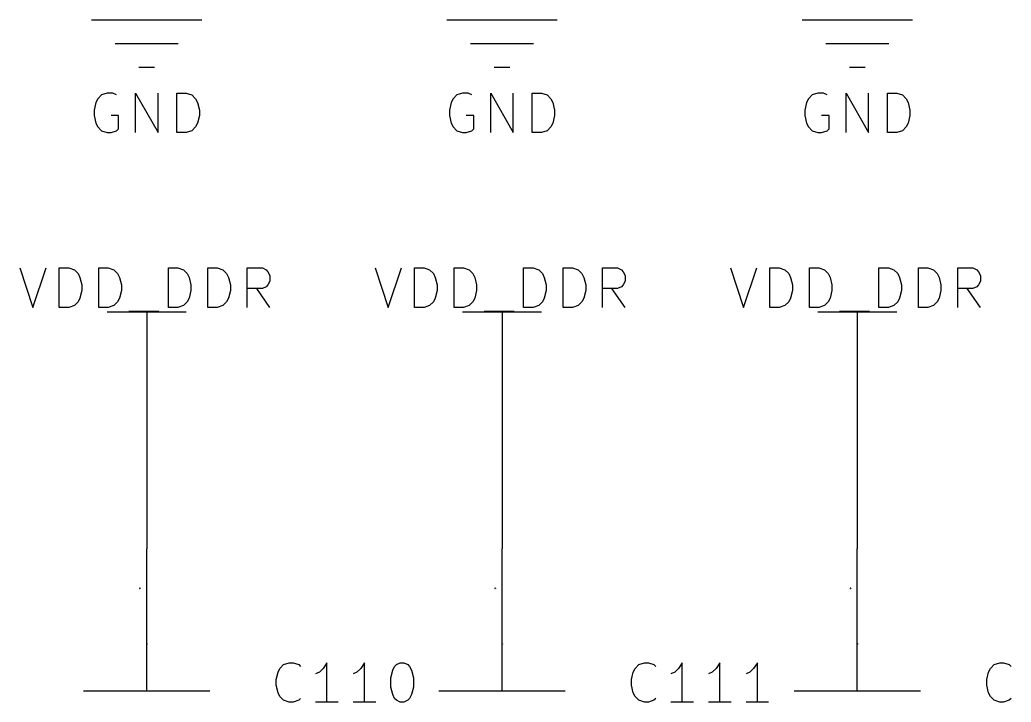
# Model space of a CAD drawing. Header units: millimetres. Extents: x 3 to 246, y -195 to -4.
# Drawn here: x 119.11 to 151, y -57 to -35.05 of the extents above; entities that cross this region are included whole.
import ezdxf

# ---------------------------------------------------------------- set-up
doc = ezdxf.new("R2010")
doc.units = ezdxf.units.MM
for name, color, linetype in [('GREENSIXTYFIVE', 129, 'CONTINUOUS'), ('LIGHTGREEN', 92, 'CONTINUOUS'), ('LIGHTRED', 12, 'CONTINUOUS'), ('RED', 14, 'CONTINUOUS')]:
    doc.layers.add(name, color=color, linetype=linetype)

msp = doc.modelspace()

# ---------------------------------------------------------------- linework, layer by layer
at = {"layer": 'GREENSIXTYFIVE', "linetype": 'CONTINUOUS'}
for p, q in [((121.6176, -37.5907), (121.5571, -37.7116)), ((121.7386, -37.4697), (121.6176, -37.5907)), ((121.92, -37.4092), (121.7386, -37.4697)), ((122.1014, -37.4092), (121.92, -37.4092)), ((122.2224, -37.4697), (122.1014, -37.4092)), ((122.8271, -38.6792), (122.8271, -37.4092)), ((122.8271, -37.4092), (123.5528, -38.6792)), ((123.5528, -38.6792), (123.5528, -37.4092)), ((124.1576, -38.6792), (124.1576, -37.4092)), ((124.1576, -37.4092), (124.46, -37.4092)), ((124.46, -37.4092), (124.6414, -37.4697)), ((124.6414, -37.4697), (124.7624, -37.5907)), ((124.7624, -37.5907), (124.8229, -37.7116)), ((133.0476, -37.5907), (132.9871, -37.7116)), ((133.1686, -37.4697), (133.0476, -37.5907)), ((133.35, -37.4092), (133.1686, -37.4697)), ((133.5314, -37.4092), (133.35, -37.4092)), ((133.6524, -37.4697), (133.5314, -37.4092)), ((134.2571, -38.6792), (134.2571, -37.4092)), ((134.2571, -37.4092), (134.9828, -38.6792)), ((134.9828, -38.6792), (134.9828, -37.4092)), ((135.5876, -38.6792), (135.5876, -37.4092)), ((135.5876, -37.4092), (135.89, -37.4092)), ((135.89, -37.4092), (136.0714, -37.4697)), ((136.0714, -37.4697), (136.1924, -37.5907)), ((136.1924, -37.5907), (136.2529, -37.7116)), ((144.4776, -37.5907), (144.4171, -37.7116)), ((144.5986, -37.4697), (144.4776, -37.5907)), ((144.78, -37.4092), (144.5986, -37.4697)), ((144.9614, -37.4092), (144.78, -37.4092)), ((145.0824, -37.4697), (144.9614, -37.4092)), ((145.6871, -38.6792), (145.6871, -37.4092)), ((145.6871, -37.4092), (146.4128, -38.6792)), ((146.4128, -38.6792), (146.4128, -37.4092)), ((147.0176, -38.6792), (147.0176, -37.4092)), ((147.0176, -37.4092), (147.32, -37.4092)), ((147.32, -37.4092), (147.5014, -37.4697)), ((147.5014, -37.4697), (147.6224, -37.5907)), ((147.6224, -37.5907), (147.6829, -37.7116)), ((121.5571, -37.7116), (121.4967, -37.9535)), ((124.8229, -37.7116), (124.8833, -37.9535)), ((132.9871, -37.7116), (132.9267, -37.9535)), ((136.2529, -37.7116), (136.3133, -37.9535)), ((144.4171, -37.7116), (144.3567, -37.9535)), ((147.6829, -37.7116), (147.7433, -37.9535)), ((121.4967, -37.9535), (121.4967, -38.1349)), ((121.4967, -38.1349), (121.5571, -38.3768)), ((122.2828, -38.1349), (122.0409, -38.1349)), ((122.2828, -38.5583), (122.2828, -38.1349)), ((124.8833, -38.1349), (124.8229, -38.3768)), ((124.8833, -37.9535), (124.8833, -38.1349)), ((132.9267, -37.9535), (132.9267, -38.1349)), ((132.9267, -38.1349), (132.9871, -38.3768)), ((133.7128, -38.1349), (133.4709, -38.1349)), ((133.7128, -38.5583), (133.7128, -38.1349)), ((136.3133, -38.1349), (136.2529, -38.3768)), ((136.3133, -37.9535), (136.3133, -38.1349)), ((144.3567, -37.9535), (144.3567, -38.1349)), ((144.3567, -38.1349), (144.4171, -38.3768)), ((145.1428, -38.1349), (144.9009, -38.1349)), ((145.1428, -38.5583), (145.1428, -38.1349)), ((147.7433, -38.1349), (147.6829, -38.3768)), ((147.7433, -37.9535), (147.7433, -38.1349)), ((121.5571, -38.3768), (121.6176, -38.4978)), ((121.6176, -38.4978), (121.7386, -38.6188)), ((122.2224, -38.6188), (122.2828, -38.5583)), ((124.7624, -38.4978), (124.6414, -38.6188)), ((124.8229, -38.3768), (124.7624, -38.4978)), ((132.9871, -38.3768), (133.0476, -38.4978)), ((133.0476, -38.4978), (133.1686, -38.6188)), ((133.6524, -38.6188), (133.7128, -38.5583)), ((136.1924, -38.4978), (136.0714, -38.6188)), ((136.2529, -38.3768), (136.1924, -38.4978)), ((144.4171, -38.3768), (144.4776, -38.4978)), ((144.4776, -38.4978), (144.5986, -38.6188)), ((145.0824, -38.6188), (145.1428, -38.5583)), ((147.6224, -38.4978), (147.5014, -38.6188)), ((147.6829, -38.3768), (147.6224, -38.4978)), ((121.7386, -38.6188), (121.92, -38.6792)), ((121.92, -38.6792), (122.0409, -38.6792)), ((122.0409, -38.6792), (122.2224, -38.6188)), ((124.46, -38.6792), (124.1576, -38.6792)), ((124.6414, -38.6188), (124.46, -38.6792)), ((133.1686, -38.6188), (133.35, -38.6792)), ((133.35, -38.6792), (133.4709, -38.6792)), ((133.4709, -38.6792), (133.6524, -38.6188)), ((135.89, -38.6792), (135.5876, -38.6792)), ((136.0714, -38.6188), (135.89, -38.6792)), ((144.5986, -38.6188), (144.78, -38.6792)), ((144.78, -38.6792), (144.9009, -38.6792)), ((144.9009, -38.6792), (145.0824, -38.6188)), ((147.32, -38.6792), (147.0176, -38.6792)), ((147.5014, -38.6188), (147.32, -38.6792)), ((119.1078, -43.0344), (119.5311, -44.3044)), ((119.5311, -44.3044), (119.9545, -43.0344)), ((120.3778, -44.3044), (120.3778, -43.0344)), ((120.3778, -43.0344), (120.6802, -43.0344)), ((120.6802, -43.0344), (120.8616, -43.0949)), ((121.6478, -44.3044), (121.6478, -43.0344)), ((121.6478, -43.0344), (121.9502, -43.0344)), ((121.9502, -43.0344), (122.1316, -43.0949)), ((123.8854, -44.3044), (123.8854, -43.0344)), ((123.8854, -43.0344), (124.1878, -43.0344)), ((124.1878, -43.0344), (124.3692, -43.0949)), ((125.1554, -44.3044), (125.1554, -43.0344)), ((125.1554, -43.0344), (125.4578, -43.0344)), ((125.4578, -43.0344), (125.6392, -43.0949)), ((126.4254, -44.3044), (126.4254, -43.0344)), ((126.4254, -43.0344), (126.9092, -43.0344)), ((126.9092, -43.0344), (127.0302, -43.0949)), ((130.5378, -43.0344), (130.9611, -44.3044)), ((130.9611, -44.3044), (131.3845, -43.0344)), ((131.8078, -44.3044), (131.8078, -43.0344)), ((131.8078, -43.0344), (132.1102, -43.0344)), ((132.1102, -43.0344), (132.2916, -43.0949)), ((133.0778, -44.3044), (133.0778, -43.0344)), ((133.0778, -43.0344), (133.3802, -43.0344)), ((133.3802, -43.0344), (133.5616, -43.0949)), ((135.3154, -44.3044), (135.3154, -43.0344)), ((135.3154, -43.0344), (135.6178, -43.0344)), ((135.6178, -43.0344), (135.7992, -43.0949)), ((136.5854, -44.3044), (136.5854, -43.0344)), ((136.5854, -43.0344), (136.8878, -43.0344)), ((136.8878, -43.0344), (137.0692, -43.0949)), ((137.8554, -44.3044), (137.8554, -43.0344)), ((137.8554, -43.0344), (138.3392, -43.0344)), ((138.3392, -43.0344), (138.4602, -43.0949)), ((141.9678, -43.0344), (142.3911, -44.3044)), ((142.3911, -44.3044), (142.8145, -43.0344)), ((143.2378, -44.3044), (143.2378, -43.0344)), ((143.2378, -43.0344), (143.5402, -43.0344)), ((143.5402, -43.0344), (143.7216, -43.0949)), ((144.5078, -44.3044), (144.5078, -43.0344)), ((144.5078, -43.0344), (144.8102, -43.0344)), ((144.8102, -43.0344), (144.9916, -43.0949)), ((146.7454, -44.3044), (146.7454, -43.0344)), ((146.7454, -43.0344), (147.0478, -43.0344)), ((147.0478, -43.0344), (147.2292, -43.0949)), ((148.0154, -44.3044), (148.0154, -43.0344)), ((148.0154, -43.0344), (148.3178, -43.0344)), ((148.3178, -43.0344), (148.4992, -43.0949)), ((149.2854, -44.3044), (149.2854, -43.0344)), ((149.2854, -43.0344), (149.7692, -43.0344)), ((149.7692, -43.0344), (149.8902, -43.0949)), ((120.8616, -43.0949), (120.9826, -43.2159)), ((120.9826, -43.2159), (121.0431, -43.3368)), ((121.0431, -43.3368), (121.1035, -43.5787)), ((122.1316, -43.0949), (122.2526, -43.2159)), ((122.2526, -43.2159), (122.3131, -43.3368)), ((122.3131, -43.3368), (122.3735, -43.5787)), ((124.3692, -43.0949), (124.4902, -43.2159)), ((124.4902, -43.2159), (124.5507, -43.3368)), ((124.5507, -43.3368), (124.6111, -43.5787)), ((125.6392, -43.0949), (125.7602, -43.2159)), ((125.7602, -43.2159), (125.8207, -43.3368)), ((125.8207, -43.3368), (125.8811, -43.5787)), ((127.0302, -43.0949), (127.0907, -43.1554)), ((127.0907, -43.1554), (127.1511, -43.2763)), ((127.1511, -43.2763), (127.1511, -43.4578)), ((132.2916, -43.0949), (132.4126, -43.2159)), ((132.4126, -43.2159), (132.4731, -43.3368)), ((132.4731, -43.3368), (132.5335, -43.5787)), ((133.5616, -43.0949), (133.6826, -43.2159)), ((133.6826, -43.2159), (133.7431, -43.3368)), ((133.7431, -43.3368), (133.8035, -43.5787)), ((135.7992, -43.0949), (135.9202, -43.2159)), ((135.9202, -43.2159), (135.9807, -43.3368)), ((135.9807, -43.3368), (136.0411, -43.5787)), ((137.0692, -43.0949), (137.1902, -43.2159)), ((137.1902, -43.2159), (137.2507, -43.3368)), ((137.2507, -43.3368), (137.3111, -43.5787)), ((138.4602, -43.0949), (138.5207, -43.1554)), ((138.5207, -43.1554), (138.5811, -43.2763)), ((138.5811, -43.2763), (138.5811, -43.4578)), ((143.7216, -43.0949), (143.8426, -43.2159)), ((143.8426, -43.2159), (143.9031, -43.3368)), ((143.9031, -43.3368), (143.9635, -43.5787)), ((144.9916, -43.0949), (145.1126, -43.2159)), ((145.1126, -43.2159), (145.1731, -43.3368)), ((145.1731, -43.3368), (145.2335, -43.5787)), ((147.2292, -43.0949), (147.3502, -43.2159)), ((147.3502, -43.2159), (147.4107, -43.3368)), ((147.4107, -43.3368), (147.4711, -43.5787)), ((148.4992, -43.0949), (148.6202, -43.2159)), ((148.6202, -43.2159), (148.6807, -43.3368)), ((148.6807, -43.3368), (148.7411, -43.5787)), ((149.8902, -43.0949), (149.9507, -43.1554)), ((149.9507, -43.1554), (150.0111, -43.2763)), ((150.0111, -43.2763), (150.0111, -43.4578)), ((121.1035, -43.5787), (121.1035, -43.7601)), ((122.3735, -43.5787), (122.3735, -43.7601)), ((124.6111, -43.5787), (124.6111, -43.7601)), ((125.8811, -43.5787), (125.8811, -43.7601)), ((127.0302, -43.6392), (126.9092, -43.6997)), ((127.0907, -43.5787), (127.0302, -43.6392)), ((127.1511, -43.4578), (127.0907, -43.5787)), ((132.5335, -43.5787), (132.5335, -43.7601)), ((133.8035, -43.5787), (133.8035, -43.7601)), ((136.0411, -43.5787), (136.0411, -43.7601)), ((137.3111, -43.5787), (137.3111, -43.7601)), ((138.4602, -43.6392), (138.3392, -43.6997)), ((138.5207, -43.5787), (138.4602, -43.6392)), ((138.5811, -43.4578), (138.5207, -43.5787)), ((143.9635, -43.5787), (143.9635, -43.7601)), ((145.2335, -43.5787), (145.2335, -43.7601)), ((147.4711, -43.5787), (147.4711, -43.7601)), ((148.7411, -43.5787), (148.7411, -43.7601)), ((149.8902, -43.6392), (149.7692, -43.6997)), ((149.9507, -43.5787), (149.8902, -43.6392)), ((150.0111, -43.4578), (149.9507, -43.5787)), ((121.0431, -44.002), (120.9826, -44.123)), ((121.1035, -43.7601), (121.0431, -44.002)), ((122.3131, -44.002), (122.2526, -44.123)), ((122.3735, -43.7601), (122.3131, -44.002)), ((124.5507, -44.002), (124.4902, -44.123)), ((124.6111, -43.7601), (124.5507, -44.002)), ((125.8207, -44.002), (125.7602, -44.123)), ((125.8811, -43.7601), (125.8207, -44.002)), ((126.9092, -43.6997), (126.4254, -43.6997)), ((127.1511, -44.3044), (126.7278, -43.6997)), ((132.4731, -44.002), (132.4126, -44.123)), ((132.5335, -43.7601), (132.4731, -44.002)), ((133.7431, -44.002), (133.6826, -44.123)), ((133.8035, -43.7601), (133.7431, -44.002)), ((135.9807, -44.002), (135.9202, -44.123)), ((136.0411, -43.7601), (135.9807, -44.002)), ((137.2507, -44.002), (137.1902, -44.123)), ((137.3111, -43.7601), (137.2507, -44.002)), ((138.3392, -43.6997), (137.8554, -43.6997)), ((138.5811, -44.3044), (138.1578, -43.6997)), ((143.9031, -44.002), (143.8426, -44.123)), ((143.9635, -43.7601), (143.9031, -44.002)), ((145.1731, -44.002), (145.1126, -44.123)), ((145.2335, -43.7601), (145.1731, -44.002)), ((147.4107, -44.002), (147.3502, -44.123)), ((147.4711, -43.7601), (147.4107, -44.002)), ((148.6807, -44.002), (148.6202, -44.123)), ((148.7411, -43.7601), (148.6807, -44.002)), ((149.7692, -43.6997), (149.2854, -43.6997)), ((150.0111, -44.3044), (149.5878, -43.6997)), ((120.6802, -44.3044), (120.3778, -44.3044)), ((120.8616, -44.244), (120.6802, -44.3044)), ((120.9826, -44.123), (120.8616, -44.244)), ((121.9502, -44.3044), (121.6478, -44.3044)), ((122.1316, -44.244), (121.9502, -44.3044)), ((122.2526, -44.123), (122.1316, -44.244)), ((124.1878, -44.3044), (123.8854, -44.3044)), ((124.3692, -44.244), (124.1878, -44.3044)), ((124.4902, -44.123), (124.3692, -44.244)), ((125.4578, -44.3044), (125.1554, -44.3044)), ((125.6392, -44.244), (125.4578, -44.3044)), ((125.7602, -44.123), (125.6392, -44.244)), ((132.1102, -44.3044), (131.8078, -44.3044)), ((132.2916, -44.244), (132.1102, -44.3044)), ((132.4126, -44.123), (132.2916, -44.244)), ((133.3802, -44.3044), (133.0778, -44.3044)), ((133.5616, -44.244), (133.3802, -44.3044)), ((133.6826, -44.123), (133.5616, -44.244)), ((135.6178, -44.3044), (135.3154, -44.3044)), ((135.7992, -44.244), (135.6178, -44.3044)), ((135.9202, -44.123), (135.7992, -44.244)), ((136.8878, -44.3044), (136.5854, -44.3044)), ((137.0692, -44.244), (136.8878, -44.3044)), ((137.1902, -44.123), (137.0692, -44.244)), ((143.5402, -44.3044), (143.2378, -44.3044)), ((143.7216, -44.244), (143.5402, -44.3044)), ((143.8426, -44.123), (143.7216, -44.244)), ((144.8102, -44.3044), (144.5078, -44.3044)), ((144.9916, -44.244), (144.8102, -44.3044)), ((145.1126, -44.123), (144.9916, -44.244)), ((147.0478, -44.3044), (146.7454, -44.3044)), ((147.2292, -44.244), (147.0478, -44.3044)), ((147.3502, -44.123), (147.2292, -44.244)), ((148.3178, -44.3044), (148.0154, -44.3044)), ((148.4992, -44.244), (148.3178, -44.3044)), ((148.6202, -44.123), (148.4992, -44.244)), ((122.6155, -44.4254), (123.5831, -44.4254)), ((134.0455, -44.4254), (135.0131, -44.4254)), ((145.4755, -44.4254), (146.4431, -44.4254)), ((123.2018, -55.1301), (123.1764, -55.1301)), ((123.1764, -55.1301), (123.18, -55.1325)), ((123.2018, -55.1301), (123.1764, -55.1301)), ((123.1764, -55.1301), (123.18, -55.1325)), ((123.18, -55.1325), (123.1824, -55.1349)), ((123.18, -55.1325), (123.1824, -55.1349)), ((123.1824, -55.1349), (123.1836, -55.1373)), ((123.1824, -55.1349), (123.1836, -55.1373)), ((123.2018, -55.1228), (123.2018, -55.1373)), ((123.2018, -55.1228), (123.2018, -55.1373)), ((134.6318, -55.1301), (134.6064, -55.1301)), ((134.6064, -55.1301), (134.61, -55.1325)), ((134.6318, -55.1301), (134.6064, -55.1301)), ((134.6064, -55.1301), (134.61, -55.1325)), ((134.61, -55.1325), (134.6124, -55.1349)), ((134.61, -55.1325), (134.6124, -55.1349)), ((134.6124, -55.1349), (134.6136, -55.1373)), ((134.6124, -55.1349), (134.6136, -55.1373)), ((134.6318, -55.1228), (134.6318, -55.1373)), ((134.6318, -55.1228), (134.6318, -55.1373)), ((146.0618, -55.1301), (146.0364, -55.1301)), ((146.0364, -55.1301), (146.04, -55.1325)), ((146.0618, -55.1301), (146.0364, -55.1301)), ((146.0364, -55.1301), (146.04, -55.1325)), ((146.04, -55.1325), (146.0424, -55.1349)), ((146.04, -55.1325), (146.0424, -55.1349)), ((146.0424, -55.1349), (146.0436, -55.1373)), ((146.0424, -55.1349), (146.0436, -55.1373)), ((146.0618, -55.1228), (146.0618, -55.1373)), ((146.0618, -55.1228), (146.0618, -55.1373)), ((127.474, -55.9159), (127.595, -55.7949)), ((127.474, -55.9159), (127.595, -55.7949)), ((127.595, -55.7949), (127.7764, -55.7344)), ((127.595, -55.7949), (127.7764, -55.7344)), ((127.7764, -55.7344), (127.8973, -55.7344)), ((127.7764, -55.7344), (127.8973, -55.7344)), ((127.8973, -55.7344), (128.0788, -55.7949)), ((127.8973, -55.7344), (128.0788, -55.7949)), ((128.0788, -55.7949), (128.1392, -55.8554)), ((128.0788, -55.7949), (128.1392, -55.8554)), ((128.9859, -55.7344), (128.865, -55.9159)), ((128.9859, -55.7344), (128.865, -55.9159)), ((128.9859, -57.0044), (128.9859, -55.7344)), ((128.9859, -57.0044), (128.9859, -55.7344)), ((130.1954, -55.7344), (130.0745, -55.9159)), ((130.1954, -55.7344), (130.0745, -55.9159)), ((130.1954, -57.0044), (130.1954, -55.7344)), ((130.1954, -57.0044), (130.1954, -55.7344)), ((131.163, -55.8554), (131.2235, -55.7949)), ((131.163, -55.8554), (131.2235, -55.7949)), ((131.2235, -55.7949), (131.3444, -55.7344)), ((131.2235, -55.7949), (131.3444, -55.7344)), ((131.3444, -55.7344), (131.4654, -55.7344)), ((131.3444, -55.7344), (131.4654, -55.7344)), ((131.4654, -55.7344), (131.5863, -55.7949)), ((131.4654, -55.7344), (131.5863, -55.7949)), ((131.5863, -55.7949), (131.6468, -55.8554)), ((131.5863, -55.7949), (131.6468, -55.8554)), ((138.904, -55.9159), (139.025, -55.7949)), ((138.904, -55.9159), (139.025, -55.7949)), ((139.025, -55.7949), (139.2064, -55.7344)), ((139.025, -55.7949), (139.2064, -55.7344)), ((139.2064, -55.7344), (139.3273, -55.7344)), ((139.2064, -55.7344), (139.3273, -55.7344)), ((139.3273, -55.7344), (139.5088, -55.7949)), ((139.3273, -55.7344), (139.5088, -55.7949)), ((139.5088, -55.7949), (139.5692, -55.8554)), ((139.5088, -55.7949), (139.5692, -55.8554)), ((140.4159, -55.7344), (140.295, -55.9159)), ((140.4159, -55.7344), (140.295, -55.9159)), ((140.4159, -57.0044), (140.4159, -55.7344)), ((140.4159, -57.0044), (140.4159, -55.7344)), ((141.6254, -55.7344), (141.5045, -55.9159)), ((141.6254, -55.7344), (141.5045, -55.9159)), ((141.6254, -57.0044), (141.6254, -55.7344)), ((141.6254, -57.0044), (141.6254, -55.7344)), ((142.8349, -55.7344), (142.714, -55.9159)), ((142.8349, -55.7344), (142.714, -55.9159)), ((142.8349, -57.0044), (142.8349, -55.7344)), ((142.8349, -57.0044), (142.8349, -55.7344)), ((150.334, -55.9159), (150.455, -55.7949)), ((150.334, -55.9159), (150.455, -55.7949)), ((150.455, -55.7949), (150.6364, -55.7344)), ((150.455, -55.7949), (150.6364, -55.7344)), ((150.6364, -55.7344), (150.7573, -55.7344)), ((150.6364, -55.7344), (150.7573, -55.7344)), ((150.7573, -55.7344), (150.9388, -55.7949)), ((150.7573, -55.7344), (150.9388, -55.7949)), ((150.9388, -55.7949), (150.9992, -55.8554)), ((150.9388, -55.7949), (150.9992, -55.8554)), ((127.3531, -56.2787), (127.4135, -56.0368)), ((127.3531, -56.2787), (127.4135, -56.0368)), ((127.4135, -56.0368), (127.474, -55.9159)), ((127.4135, -56.0368), (127.474, -55.9159)), ((128.744, -56.0368), (128.6231, -56.0973)), ((128.744, -56.0368), (128.6231, -56.0973)), ((128.865, -55.9159), (128.744, -56.0368)), ((128.865, -55.9159), (128.744, -56.0368)), ((129.9535, -56.0368), (129.8326, -56.0973)), ((129.9535, -56.0368), (129.8326, -56.0973)), ((130.0745, -55.9159), (129.9535, -56.0368)), ((130.0745, -55.9159), (129.9535, -56.0368)), ((131.0421, -56.2182), (131.1025, -55.9763)), ((131.0421, -56.2182), (131.1025, -55.9763)), ((131.1025, -55.9763), (131.163, -55.8554)), ((131.1025, -55.9763), (131.163, -55.8554)), ((131.6468, -55.8554), (131.7073, -55.9763)), ((131.6468, -55.8554), (131.7073, -55.9763)), ((131.7073, -55.9763), (131.7678, -56.2182)), ((131.7073, -55.9763), (131.7678, -56.2182)), ((138.7831, -56.2787), (138.8435, -56.0368)), ((138.7831, -56.2787), (138.8435, -56.0368)), ((138.8435, -56.0368), (138.904, -55.9159)), ((138.8435, -56.0368), (138.904, -55.9159)), ((140.174, -56.0368), (140.0531, -56.0973)), ((140.174, -56.0368), (140.0531, -56.0973)), ((140.295, -55.9159), (140.174, -56.0368)), ((140.295, -55.9159), (140.174, -56.0368)), ((141.3835, -56.0368), (141.2626, -56.0973)), ((141.3835, -56.0368), (141.2626, -56.0973)), ((141.5045, -55.9159), (141.3835, -56.0368)), ((141.5045, -55.9159), (141.3835, -56.0368)), ((142.593, -56.0368), (142.4721, -56.0973)), ((142.593, -56.0368), (142.4721, -56.0973)), ((142.714, -55.9159), (142.593, -56.0368)), ((142.714, -55.9159), (142.593, -56.0368)), ((150.2131, -56.2787), (150.2735, -56.0368)), ((150.2131, -56.2787), (150.2735, -56.0368)), ((150.2735, -56.0368), (150.334, -55.9159)), ((150.2735, -56.0368), (150.334, -55.9159)), ((127.3531, -56.4601), (127.3531, -56.2787)), ((127.3531, -56.4601), (127.3531, -56.2787)), ((131.0421, -56.5206), (131.0421, -56.2182)), ((131.0421, -56.5206), (131.0421, -56.2182)), ((131.7678, -56.2182), (131.7678, -56.5206)), ((131.7678, -56.2182), (131.7678, -56.5206)), ((138.7831, -56.4601), (138.7831, -56.2787)), ((138.7831, -56.4601), (138.7831, -56.2787)), ((150.2131, -56.4601), (150.2131, -56.2787)), ((150.2131, -56.4601), (150.2131, -56.2787)), ((127.4135, -56.702), (127.3531, -56.4601)), ((127.4135, -56.702), (127.3531, -56.4601)), ((127.474, -56.823), (127.4135, -56.702)), ((127.474, -56.823), (127.4135, -56.702)), ((131.1025, -56.7625), (131.0421, -56.5206)), ((131.1025, -56.7625), (131.0421, -56.5206)), ((131.163, -56.8835), (131.1025, -56.7625)), ((131.163, -56.8835), (131.1025, -56.7625)), ((131.7073, -56.7625), (131.6468, -56.8835)), ((131.7073, -56.7625), (131.6468, -56.8835)), ((131.7678, -56.5206), (131.7073, -56.7625)), ((131.7678, -56.5206), (131.7073, -56.7625)), ((138.8435, -56.702), (138.7831, -56.4601)), ((138.8435, -56.702), (138.7831, -56.4601)), ((138.904, -56.823), (138.8435, -56.702)), ((138.904, -56.823), (138.8435, -56.702)), ((150.2735, -56.702), (150.2131, -56.4601)), ((150.2735, -56.702), (150.2131, -56.4601)), ((150.334, -56.823), (150.2735, -56.702)), ((150.334, -56.823), (150.2735, -56.702)), ((127.595, -56.944), (127.474, -56.823)), ((127.595, -56.944), (127.474, -56.823)), ((127.7764, -57.0044), (127.595, -56.944)), ((127.7764, -57.0044), (127.595, -56.944)), ((127.8973, -57.0044), (127.7764, -57.0044)), ((127.8973, -57.0044), (127.7764, -57.0044)), ((128.0788, -56.944), (127.8973, -57.0044)), ((128.0788, -56.944), (127.8973, -57.0044)), ((128.1392, -56.8835), (128.0788, -56.944)), ((128.1392, -56.8835), (128.0788, -56.944)), ((129.3488, -57.0044), (128.6231, -57.0044)), ((129.3488, -57.0044), (128.6231, -57.0044)), ((130.5583, -57.0044), (129.8326, -57.0044)), ((130.5583, -57.0044), (129.8326, -57.0044)), ((131.2235, -56.944), (131.163, -56.8835)), ((131.2235, -56.944), (131.163, -56.8835)), ((131.3444, -57.0044), (131.2235, -56.944)), ((131.3444, -57.0044), (131.2235, -56.944)), ((131.4654, -57.0044), (131.3444, -57.0044)), ((131.4654, -57.0044), (131.3444, -57.0044)), ((131.5863, -56.944), (131.4654, -57.0044)), ((131.5863, -56.944), (131.4654, -57.0044)), ((131.6468, -56.8835), (131.5863, -56.944)), ((131.6468, -56.8835), (131.5863, -56.944)), ((139.025, -56.944), (138.904, -56.823)), ((139.025, -56.944), (138.904, -56.823)), ((139.2064, -57.0044), (139.025, -56.944)), ((139.2064, -57.0044), (139.025, -56.944)), ((139.3273, -57.0044), (139.2064, -57.0044)), ((139.3273, -57.0044), (139.2064, -57.0044)), ((139.5088, -56.944), (139.3273, -57.0044)), ((139.5088, -56.944), (139.3273, -57.0044)), ((139.5692, -56.8835), (139.5088, -56.944)), ((139.5692, -56.8835), (139.5088, -56.944)), ((140.7788, -57.0044), (140.0531, -57.0044)), ((140.7788, -57.0044), (140.0531, -57.0044)), ((141.9883, -57.0044), (141.2626, -57.0044)), ((141.9883, -57.0044), (141.2626, -57.0044)), ((143.1978, -57.0044), (142.4721, -57.0044)), ((143.1978, -57.0044), (142.4721, -57.0044)), ((150.455, -56.944), (150.334, -56.823)), ((150.455, -56.944), (150.334, -56.823)), ((150.6364, -57.0044), (150.455, -56.944)), ((150.6364, -57.0044), (150.455, -56.944)), ((150.7573, -57.0044), (150.6364, -57.0044)), ((150.7573, -57.0044), (150.6364, -57.0044)), ((150.9388, -56.944), (150.7573, -57.0044)), ((150.9388, -56.944), (150.7573, -57.0044)), ((150.9992, -56.8835), (150.9388, -56.944)), ((150.9992, -56.8835), (150.9388, -56.944))]:
    msp.add_line(p, q, dxfattribs=at)
at = {"layer": 'LIGHTGREEN', "linetype": 'CONTINUOUS'}
for p, q in [((123.19, -46.99), (123.19, -52.07)), ((134.62, -46.99), (134.62, -52.07)), ((146.05, -46.99), (146.05, -52.07))]:
    msp.add_line(p, q, dxfattribs=at)
at = {"layer": 'LIGHTRED', "linetype": 'CONTINUOUS'}
for p, q in [((122.9837, -53.34), (122.9583, -53.34)), ((122.9583, -53.34), (122.9619, -53.3424)), ((122.9837, -53.34), (122.9583, -53.34)), ((122.9583, -53.34), (122.9619, -53.3424)), ((122.9619, -53.3424), (122.9643, -53.3448)), ((122.9619, -53.3424), (122.9643, -53.3448)), ((122.9643, -53.3448), (122.9655, -53.3472)), ((122.9643, -53.3448), (122.9655, -53.3472)), ((122.9837, -53.3327), (122.9837, -53.3472)), ((122.9837, -53.3327), (122.9837, -53.3472)), ((134.4137, -53.34), (134.3883, -53.34)), ((134.3883, -53.34), (134.3919, -53.3424)), ((134.4137, -53.34), (134.3883, -53.34)), ((134.3883, -53.34), (134.3919, -53.3424)), ((134.3919, -53.3424), (134.3943, -53.3448)), ((134.3919, -53.3424), (134.3943, -53.3448)), ((134.3943, -53.3448), (134.3955, -53.3472)), ((134.3943, -53.3448), (134.3955, -53.3472)), ((134.4137, -53.3327), (134.4137, -53.3472)), ((134.4137, -53.3327), (134.4137, -53.3472)), ((145.8437, -53.34), (145.8183, -53.34)), ((145.8183, -53.34), (145.8219, -53.3424)), ((145.8437, -53.34), (145.8183, -53.34)), ((145.8183, -53.34), (145.8219, -53.3424)), ((145.8219, -53.3424), (145.8243, -53.3448)), ((145.8219, -53.3424), (145.8243, -53.3448)), ((145.8243, -53.3448), (145.8255, -53.3472)), ((145.8243, -53.3448), (145.8255, -53.3472)), ((145.8437, -53.3327), (145.8437, -53.3472)), ((145.8437, -53.3327), (145.8437, -53.3472))]:
    msp.add_line(p, q, dxfattribs=at)
at = {"layer": 'RED', "linetype": 'CONTINUOUS'}
for p, q in [((121.412, -35.052), (124.968, -35.052)), ((132.842, -35.052), (136.398, -35.052)), ((144.272, -35.052), (147.828, -35.052)), ((122.174, -35.814), (124.206, -35.814)), ((133.604, -35.814), (135.636, -35.814)), ((145.034, -35.814), (147.066, -35.814)), ((122.936, -36.576), (123.444, -36.576)), ((134.366, -36.576), (134.874, -36.576)), ((145.796, -36.576), (146.304, -36.576)), ((121.92, -44.45), (124.46, -44.45)), ((123.19, -44.45), (123.19, -45.72)), ((133.35, -44.45), (135.89, -44.45)), ((134.62, -44.45), (134.62, -45.72)), ((144.78, -44.45), (147.32, -44.45)), ((146.05, -44.45), (146.05, -45.72)), ((123.19, -45.72), (123.19, -46.99)), ((134.62, -45.72), (134.62, -46.99)), ((146.05, -45.72), (146.05, -46.99)), ((123.19, -54.61), (123.19, -52.07)), ((123.19, -54.61), (123.19, -52.07)), ((134.62, -54.61), (134.62, -52.07)), ((134.62, -54.61), (134.62, -52.07)), ((146.05, -54.61), (146.05, -52.07)), ((146.05, -54.61), (146.05, -52.07)), ((123.19, -56.642), (123.19, -54.61)), ((134.62, -56.642), (134.62, -54.61)), ((146.05, -56.642), (146.05, -54.61)), ((121.158, -56.642), (125.222, -56.642)), ((132.588, -56.642), (136.652, -56.642)), ((144.018, -56.642), (148.082, -56.642))]:
    msp.add_line(p, q, dxfattribs=at)

doc.saveas('drawing.dxf')
